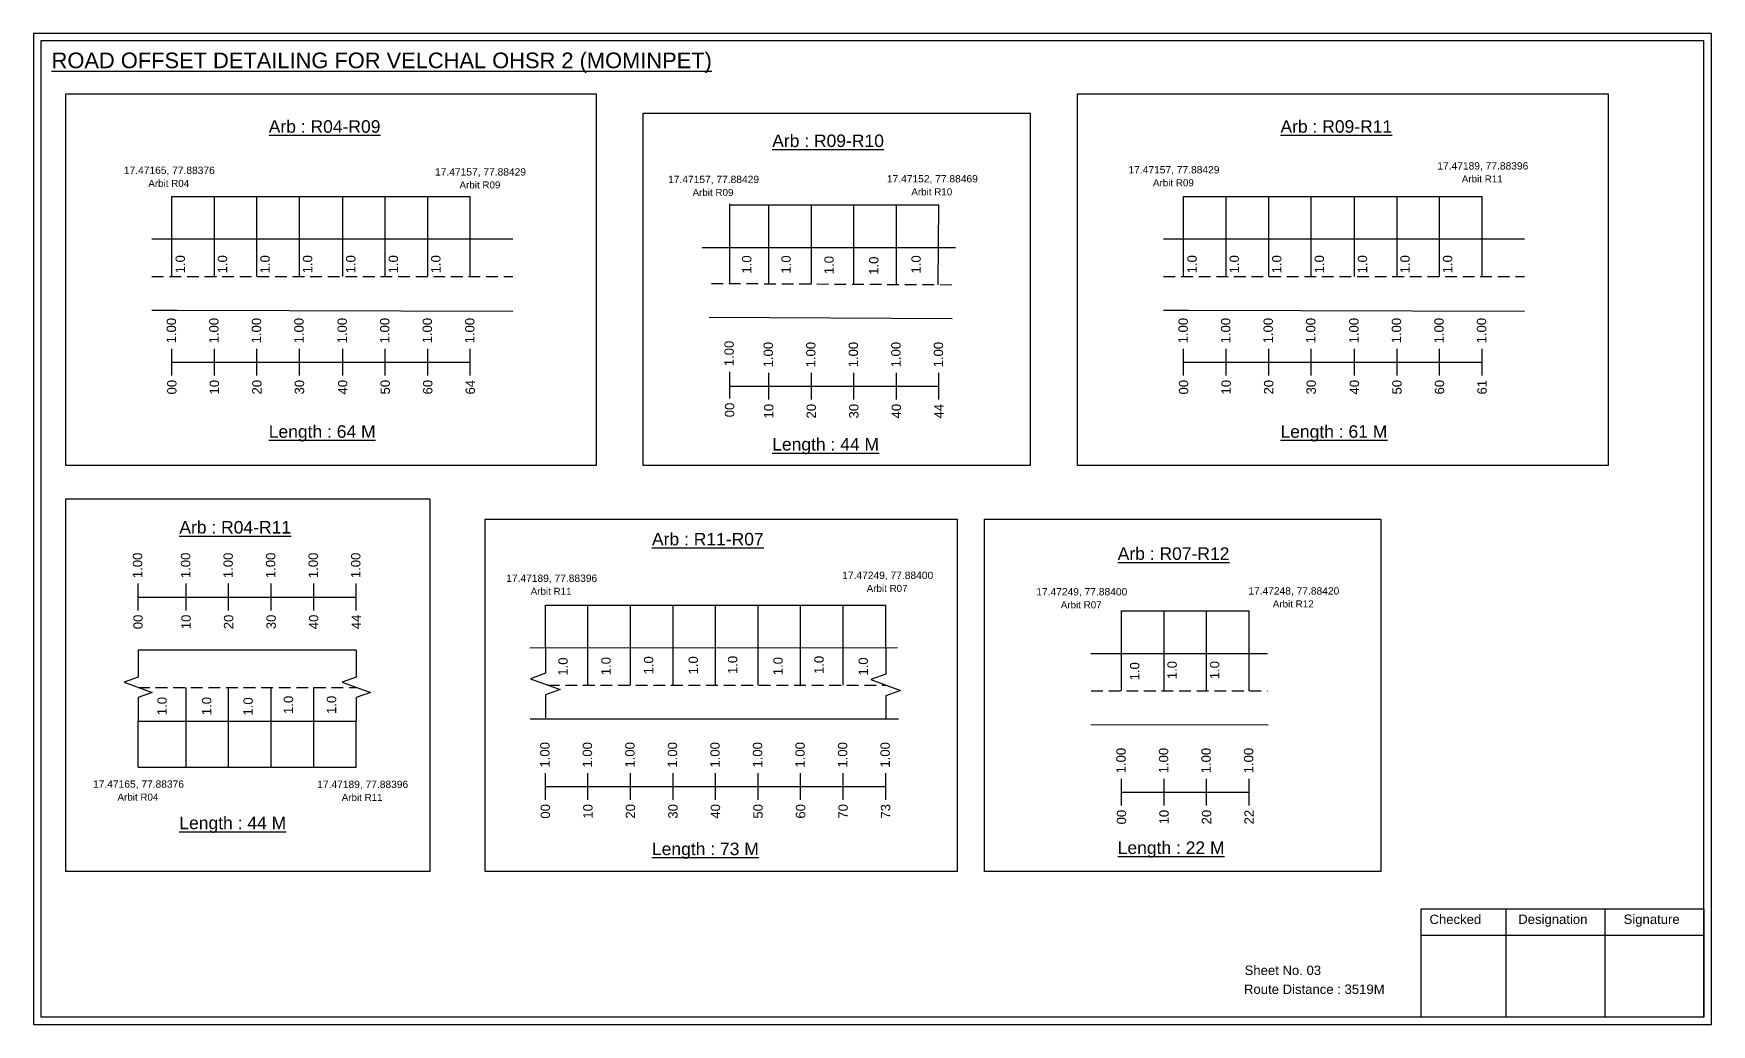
# Model space of a CAD drawing. Header units: inches. Extents: x 1000 to 5772, y 113 to 3122.
# Drawn here: x 2492 to 3028, y 113 to 429 of the extents above; entities that cross this region are included whole.
import ezdxf

# ---------------------------------------------------------------- set-up
doc = ezdxf.new("R2010")
doc.units = ezdxf.units.IN
doc.header["$MEASUREMENT"] = 0
doc.linetypes.add('DASHED2', pattern=[0.375, 0.25, -0.125])
doc.layers.add('PDF_Geometry', color=7, linetype='Continuous')
doc.layers.add('PDF_Text', color=5, linetype='Continuous')
doc.styles.add('PDF Arial', font='arial.ttf')
doc.styles.get("Standard").update_dxf_attribs({"font": 'arial.ttf'})

msp = doc.modelspace()

# ---------------------------------------------------------------- linework, layer by layer
at = {"color": 5}
for p, q in [((2535.91, 377.15), (2631.32, 377.15)), ((2859.39, 377.15), (2954.81, 377.15)), ((2714.24, 374.49), (2781.16, 374.49)), ((2655.33, 246.57), (2764.13, 246.58)), ((2839.53, 244.74), (2880.33, 244.74)), ((2525.08, 194.75), (2594.85, 194.75))]:
    msp.add_line(p, q, dxfattribs=at)
for p, q in [((2535.91, 351.62), (2535.91, 377.15)), ((2549.51, 351.62), (2549.51, 377.15)), ((2563.11, 351.62), (2563.11, 377.15)), ((2576.71, 351.62), (2576.71, 377.15)), ((2590.52, 351.62), (2590.52, 377.15)), ((2604.12, 351.62), (2604.12, 377.15)), ((2617.72, 351.62), (2617.72, 377.15)), ((2631.32, 351.62), (2631.32, 377.15)), ((2859.39, 351.62), (2859.39, 377.15)), ((2872.99, 351.62), (2872.99, 377.15)), ((2886.59, 351.62), (2886.59, 377.15)), ((2900.19, 351.62), (2900.19, 377.15)), ((2914.01, 351.62), (2914.01, 377.15)), ((2927.61, 351.62), (2927.61, 377.15)), ((2941.21, 351.62), (2941.21, 377.15)), ((2954.81, 351.62), (2954.81, 377.15)), ((2714.24, 349.25), (2714.24, 374.79)), ((2726.76, 349.2), (2726.76, 374.49)), ((2740.36, 349.15), (2740.36, 374.49)), ((2753.96, 349.21), (2753.96, 374.49)), ((2767.56, 348.95), (2767.56, 374.49)), ((2780.93, 348.99), (2781.16, 374.49)), ((2644.92, 363.5), (2529.5, 363.5)), ((2786.41, 360.81), (2705.45, 360.81)), ((2968.41, 363.5), (2852.98, 363.5)), ((2529.5, 340.82), (2537.56, 340.82)), ((2537.56, 340.82), (2644.92, 340.52)), ((2707.66, 338.61), (2785.39, 338.18)), ((2852.98, 340.82), (2861.04, 340.82)), ((2861.04, 340.82), (2968.41, 340.52)), ((2655.33, 232.93), (2655.33, 246.58)), ((2668.93, 221.04), (2668.93, 246.58)), ((2682.53, 221.04), (2682.53, 246.58)), ((2696.13, 221.04), (2696.13, 246.58)), ((2709.73, 221.04), (2709.73, 246.58)), ((2723.33, 221.04), (2723.33, 246.58)), ((2736.93, 221.04), (2736.93, 246.58)), ((2750.53, 221.04), (2750.53, 246.58)), ((2764.13, 232.92), (2764.13, 246.58)), ((2839.53, 219.2), (2839.53, 244.74)), ((2853.13, 219.2), (2853.13, 244.74)), ((2866.73, 219.2), (2866.73, 244.74)), ((2880.33, 219.2), (2880.33, 244.74)), ((2594.85, 232.17), (2525.08, 232.17)), ((2650.33, 232.92), (2767.95, 232.98)), ((2829.69, 231.09), (2886.18, 231.09)), ((2540.45, 194.75), (2540.45, 220.29)), ((2554.05, 194.75), (2554.05, 220.29)), ((2567.65, 194.75), (2567.65, 220.29)), ((2581.25, 194.75), (2581.25, 220.29)), ((2525.08, 209.48), (2594.85, 209.48)), ((2525.08, 194.75), (2525.08, 209.48)), ((2594.85, 194.75), (2594.85, 209.48)), ((2650.48, 210.24), (2768.26, 210.24)), ((2829.69, 208.4), (2886.4, 208.28))]:
    msp.add_line(p, q)
at = {"linetype": 'DASHED2', "ltscale": 15}
for p, q in [((2529.5, 351.62), (2644.92, 351.62)), ((2708.38, 349.4), (2786.66, 348.99)), ((2852.98, 351.62), (2968.41, 351.62)), ((2525.08, 220.29), (2594.85, 220.29)), ((2656.09, 221.04), (2764.13, 221.04)), ((2829.84, 219.2), (2886.18, 219.2))]:
    msp.add_line(p, q, dxfattribs=at)
at = {"color": 217, "true_color": 0x93278f}
for p, q in [((2535.91, 319.92), (2535.91, 328.48)), ((2549.51, 319.92), (2549.51, 328.48)), ((2563.11, 319.92), (2563.11, 328.48)), ((2576.71, 319.92), (2576.71, 328.48)), ((2590.52, 319.92), (2590.52, 328.48)), ((2604.12, 319.92), (2604.12, 328.48)), ((2617.72, 319.92), (2617.72, 328.48)), ((2631.32, 319.92), (2631.32, 328.48)), ((2859.39, 319.92), (2859.39, 328.48)), ((2872.99, 319.92), (2872.99, 328.48)), ((2886.59, 319.92), (2886.59, 328.48)), ((2900.19, 319.92), (2900.19, 328.48)), ((2914.01, 319.92), (2914.01, 328.48)), ((2927.61, 319.92), (2927.61, 328.48)), ((2941.21, 319.92), (2941.21, 328.48)), ((2954.81, 319.92), (2954.81, 328.48)), ((2535.91, 324.19), (2631.32, 324.26)), ((2859.39, 324.19), (2954.81, 324.26)), ((2714.24, 312.64), (2714.24, 321.19)), ((2714.24, 316.52), (2781.16, 316.54)), ((2726.76, 312.25), (2726.76, 320.81)), ((2740.36, 312.25), (2740.36, 320.81)), ((2753.96, 312.25), (2753.96, 320.81)), ((2767.56, 312.25), (2767.56, 320.81)), ((2781.16, 312.25), (2781.16, 320.81)), ((2525.08, 244.89), (2525.08, 253.45)), ((2540.45, 244.89), (2540.45, 253.45)), ((2554.05, 244.89), (2554.05, 253.45)), ((2567.65, 244.89), (2567.65, 253.45)), ((2581.25, 244.89), (2581.25, 253.45)), ((2594.85, 244.89), (2594.85, 253.45)), ((2525.08, 249.16), (2594.85, 249.16)), ((2655.33, 184.34), (2655.33, 192.9)), ((2655.33, 188.61), (2764.13, 188.61)), ((2668.93, 184.34), (2668.93, 192.9)), ((2682.53, 184.34), (2682.53, 192.9)), ((2696.13, 184.34), (2696.13, 192.9)), ((2709.73, 184.34), (2709.73, 192.9)), ((2723.33, 184.34), (2723.33, 192.9)), ((2736.93, 184.34), (2736.93, 192.9)), ((2750.53, 184.34), (2750.53, 192.9)), ((2764.13, 184.34), (2764.13, 192.9)), ((2839.53, 182.51), (2839.53, 191.06)), ((2853.13, 182.51), (2853.13, 191.06)), ((2866.73, 182.51), (2866.73, 191.06)), ((2880.33, 182.51), (2880.33, 191.06)), ((2839.53, 186.77), (2880.33, 186.78))]:
    msp.add_line(p, q, dxfattribs=at)
for points in [[(2501.98, 409.99), (2671.6, 409.99), (2671.6, 291.16), (2501.98, 291.16)], [(2825.46, 409.99), (2995.08, 409.99), (2995.08, 291.16), (2825.46, 291.16)], [(2686.53, 403.84), (2810.34, 403.84), (2810.34, 291.16), (2686.53, 291.16)], [(2501.98, 280.59), (2618.33, 280.59), (2618.33, 161.38), (2501.98, 161.38)], [(2636.1, 274.06), (2786.95, 274.06), (2786.95, 161.38), (2636.1, 161.38)], [(2795.67, 274.06), (2922.42, 274.06), (2922.42, 161.38), (2795.67, 161.38)]]:
    msp.add_lwpolyline(points, close=True)
at = {"linetype": 'Continuous'}
for points in [[(2525.08, 232.17), (2525.08, 223.56), (2520.59, 221.92), (2529.58, 218.65), (2525.08, 217.01), (2525.08, 209.48)], [(2594.85, 232.17), (2594.85, 223.56), (2590.36, 221.92), (2599.35, 218.65), (2594.85, 217.01), (2594.85, 209.48)], [(2655.31, 233.21), (2655.31, 224.78), (2650.57, 223.05), (2660.05, 219.6), (2655.31, 217.87), (2655.31, 210.52)], [(2764.13, 232.92), (2764.13, 224.49), (2759.39, 222.77), (2768.87, 219.31), (2764.13, 217.59), (2764.13, 210.24)]]:
    msp.add_lwpolyline(points, dxfattribs=at)
at = {"layer": 'PDF_Geometry'}
for points in [[(2491.67, 429.26), (2491.67, 112.55), (3028.14, 112.55), (3028.14, 429.26)], [(2494, 426.93), (2494, 114.97), (3025.73, 114.97), (3025.73, 426.93)]]:
    msp.add_lwpolyline(points, close=True, dxfattribs=at)
at = {"layer": 'PDF_Geometry', "color": 242, "true_color": 0xcc1f26}
msp.add_lwpolyline([(3025.73, 114.87), (2935.38, 114.87), (2935.38, 149.49), (3025.73, 149.49)], close=True, dxfattribs=at)
for points in [[(2962.36, 149.49), (2962.36, 114.87)], [(2994.09, 149.49), (2994.09, 114.87)], [(2935.38, 141.11), (3025.73, 141.11)]]:
    msp.add_lwpolyline(points, dxfattribs=at)

# ---------------------------------------------------------------- texts
at = {"color": 242, "true_color": 0xcd2027}
for s, height, p in [('%%UROAD OFFSET DETAILING FOR VELCHAL OHSR 2 (MOMINPET)', 5, (2497.45, 418.19)), ('%%UArb : R04-R09', 4, (2566.87, 397.56)), ('%%UArb : R09-R10', 4, (2727.84, 392.99)), ('%%UArb : R09-R11', 4, (2890.35, 397.56)), ('%%ULength : 64 M', 4, (2566.87, 300.06)), ('%%ULength : 61 M', 4, (2890.35, 300.06)), ('%%ULength : 44 M', 4, (2727.84, 295.99)), ('%%UArb : R04-R11', 4, (2538.28, 269.46)), ('%%UArb : R11-R07', 4, (2689.4, 265.67)), ('%%UArb : R07-R12', 4, (2838.31, 261.04)), ('%%ULength : 44 M', 4, (2538.28, 174.96)), ('%%ULength : 73 M', 4, (2689.4, 166.67)), ('%%ULength : 22 M', 4, (2838.31, 167.04))]:
    msp.add_text(s, height=height, dxfattribs=at).set_placement(p)
at = {"color": 5}
for s, height, p in [('17.47165, 77.88376', 2.34, (2520.54, 384.38)), ('17.47157, 77.88429', 2.34, (2841.76, 384.56)), ('17.47189, 77.88396', 2.34, (2940.51, 385.8)), ('Arbit R04', 2.246, (2528.36, 380.25)), ('17.47157, 77.88429', 2.34, (2620.04, 383.87)), ('Arbit R09', 2.246, (2627.86, 379.75)), ('17.47157, 77.88429', 2.34, (2694.55, 381.48)), ('17.47152, 77.88469', 2.34, (2764.51, 381.68)), ('Arbit R09', 2.246, (2849.58, 380.44)), ('Arbit R11', 2.246, (2948.33, 381.68)), ('Arbit R09', 2.246, (2702.37, 377.35)), ('Arbit R10', 2.246, (2772.33, 377.56)), ('17.47189, 77.88396', 2.34, (2642.8, 254)), ('Arbit R11', 2.246, (2650.62, 249.87)), ('17.47249, 77.88400', 2.34, (2750.23, 254.93)), ('Arbit R07', 2.246, (2758.05, 250.8)), ('17.47248, 77.88420', 2.34, (2880.07, 249.95)), ('17.47249, 77.88400', 2.34, (2812.28, 249.67)), ('Arbit R07', 2.246, (2820.1, 245.54)), ('Arbit R12', 2.246, (2887.89, 245.83)), ('17.47165, 77.88376', 2.34, (2510.69, 188.21)), ('17.47189, 77.88396', 2.34, (2582.38, 188.12)), ('Arbit R04', 2.246, (2518.51, 184.09)), ('Arbit R11', 2.246, (2590.2, 183.99))]:
    msp.add_text(s, height=height, dxfattribs=at).set_placement(p)
for p in [(2540.08, 352.61), (2553.58, 352.61), (2567.18, 352.61), (2580.78, 352.61), (2594.59, 352.61), (2608.19, 352.61), (2621.79, 352.61), (2721.2, 352.54), (2733.77, 352.54), (2747.51, 352.34), (2761.82, 352.15), (2775.34, 352.56), (2863.57, 352.61), (2877.06, 352.61), (2890.66, 352.61), (2904.26, 352.61), (2918.07, 352.61), (2931.67, 352.61), (2945.27, 352.61), (2662.46, 224.02), (2676.21, 224.15), (2689.83, 224.41), (2704.09, 224.41), (2716.68, 224.54), (2731.2, 224.15), (2744.3, 224.54), (2758.46, 224.04), (2845.24, 222.51), (2857.2, 222.88), (2870.8, 222.88), (2534.24, 211.39), (2548.51, 211.39), (2561.77, 211.27), (2574.66, 211.77), (2588.43, 211.77)]:
    msp.add_text('1.0', height=3, rotation=90).set_placement(p)
at = {"color": 217, "true_color": 0x93278f}
for s, p in [('1.00', (2537.23, 330.22)), ('1.00', (2550.83, 330.22)), ('1.00', (2564.43, 330.22)), ('1.00', (2578.03, 330.22)), ('1.00', (2591.85, 330.22)), ('1.00', (2605.45, 330.22)), ('1.00', (2619.05, 330.22)), ('1.00', (2632.65, 330.22)), ('1.00', (2860.72, 330.22)), ('1.00', (2874.32, 330.22)), ('1.00', (2887.92, 330.22)), ('1.00', (2901.52, 330.22)), ('1.00', (2915.33, 330.22)), ('1.00', (2928.93, 330.22)), ('1.00', (2942.53, 330.22)), ('1.00', (2956.13, 330.22)), ('1.00', (2715.56, 322.93)), ('1.00', (2728.08, 322.55)), ('1.00', (2741.68, 322.55)), ('1.00', (2755.28, 322.55)), ('1.00', (2768.88, 322.55)), ('1.00', (2782.48, 322.55)), ('00', (2537.38, 313.9)), ('10', (2550.98, 313.9)), ('20', (2564.58, 313.9)), ('30', (2578.18, 313.9)), ('40', (2592, 313.9)), ('50', (2605.6, 313.9)), ('60', (2619.2, 313.9)), ('64', (2632.8, 313.9)), ('00', (2860.87, 313.9)), ('10', (2874.47, 313.9)), ('20', (2888.07, 313.9)), ('30', (2901.67, 313.9)), ('40', (2915.48, 313.9)), ('50', (2929.08, 313.9)), ('60', (2942.68, 313.9)), ('61', (2956.28, 313.9)), ('00', (2715.71, 306.61)), ('10', (2728.23, 306.23)), ('20', (2741.83, 306.23)), ('30', (2755.43, 306.23)), ('40', (2769.03, 306.23)), ('44', (2782.63, 306.23)), ('1.00', (2526.41, 255.19)), ('1.00', (2541.78, 255.19)), ('1.00', (2555.38, 255.19)), ('1.00', (2568.98, 255.19)), ('1.00', (2582.58, 255.19)), ('1.00', (2596.18, 255.19)), ('00', (2526.56, 238.87)), ('10', (2541.93, 238.87)), ('20', (2555.53, 238.87)), ('30', (2569.13, 238.87)), ('40', (2582.73, 238.87)), ('44', (2596.33, 238.87)), ('1.00', (2656.65, 194.64)), ('1.00', (2670.25, 194.64)), ('1.00', (2683.85, 194.64)), ('1.00', (2697.45, 194.64)), ('1.00', (2711.05, 194.64)), ('1.00', (2724.65, 194.64)), ('1.00', (2738.25, 194.64)), ('1.00', (2751.85, 194.64)), ('1.00', (2765.45, 194.64)), ('1.00', (2840.86, 192.8)), ('1.00', (2854.46, 192.8)), ('1.00', (2868.06, 192.8)), ('1.00', (2881.66, 192.8)), ('00', (2656.8, 178.32)), ('10', (2670.4, 178.32)), ('20', (2684, 178.32)), ('30', (2697.6, 178.32)), ('40', (2711.2, 178.32)), ('50', (2724.8, 178.32)), ('60', (2738.4, 178.32)), ('70', (2752, 178.32)), ('73', (2765.6, 178.32)), ('00', (2841.01, 176.48)), ('10', (2854.61, 176.48)), ('20', (2868.21, 176.48)), ('22', (2881.81, 176.48))]:
    msp.add_text(s, height=3, rotation=90, dxfattribs=at).set_placement(p)
for s, p in [('Sheet No. 03', (2878.88, 128.35)), ('Route Distance : 3519M', (2878.69, 122.3))]:
    msp.add_text(s, height=3).set_placement(p)
at = {"layer": 'PDF_Text', "color": 7, "attachment_point": 7, "style": 'PDF Arial'}
for s, insert, char_height in [('Checked', (2937.99, 144.6), 3.001), ('Designation', (2966.37, 143.77), 3.0006), ('Signature', (3000.05, 143.77), 3.001)]:
    msp.add_mtext(s, dxfattribs=dict(at, insert=insert, char_height=char_height))

doc.saveas('drawing.dxf')
